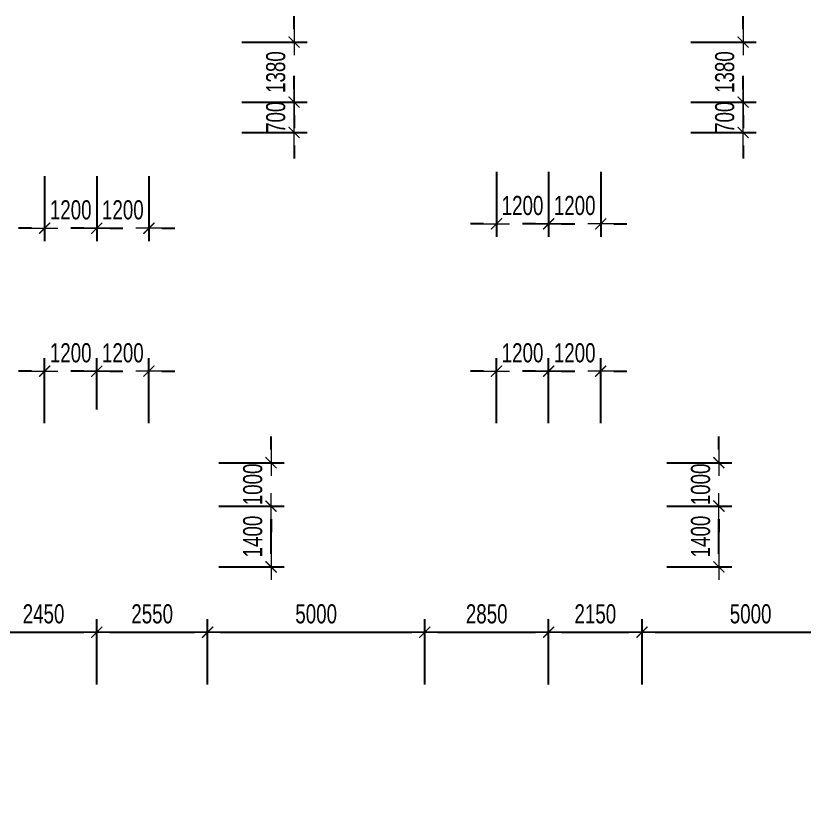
# Model space of a CAD drawing. Header units: millimetres. Extents: x -270655 to 676466, y -1281 to 105022.
# Drawn here: x 138492 to 156650, y 39500 to 57980 of the extents above; entities that cross this region are included whole.
import ezdxf

# ---------------------------------------------------------------- set-up
doc = ezdxf.new("R2010")
doc.units = ezdxf.units.MM
doc.layers.get('Defpoints').update_dxf_attribs({"color": 151, "lineweight": 9})
doc.layers.add('NDC_S_DIM', color=1, linetype='Continuous', lineweight=15)
doc.styles.add('NDC_DIM', font='', dxfattribs={"width": 0.75})
doc.styles.get('NDC_DIM').set_extended_font_data('Dotum')
doc.dimstyles.new('NDC_dim_200', dxfattribs={"dimscale": 200, "dimtxt": 2.2, "dimasz": 1.5, "dimexe": 1.5, "dimexo": 2.5, "dimgap": 1, "dimtad": 1, "dimdec": 0, "dimzin": 0, "dimdsep": 46, "dimtxsty": 'NDC_DIM', "dimblk": 'DIMMARK', "dimcen": 0.09, "dimdle": 1.2, "dimclrd": 1, "dimclre": 1, "dimclrt": 3, "dimadec": 0, "dimazin": 0, "dimtfac": 1, "dimtdec": 0, "dimtix": 1, "dimtofl": 0, "dimtmove": 0, "dimatfit": 3, "dimfxl": 6, "dimfxlon": 1, "dimtolj": 1, "dimtzin": 0, "dimarcsym": 0})

# ---------------------------------------------------------------- blocks, each defined once
blk = doc.blocks.new('DIMMARK')
at = {"layer": 'NDC_S_DIM', "color": 1}
blk.add_line((-1.5, 0), (1, 0), dxfattribs=at)
at = {"layer": 'NDC_S_DIM', "color": 2, "const_width": 0.1}
blk.add_lwpolyline([(-0.424, -0.424), (0.424, 0.424)], dxfattribs=at)
blk = doc.blocks.new('*D228')
at = {"layer": 'Defpoints', "color": 0, "transparency": 16777216}
for p in [(140350, 43798), (140350, 41500), (137900, 40400)]:
    blk.add_point(p, dxfattribs=at)
at = {"layer": 'NDC_S_DIM', "color": 1, "lineweight": -2, "transparency": 16777216}
for p, q in [((137900, 42598), (137900, 44098)), ((140350, 42598), (140350, 44098)), ((138200, 43798), (140050, 43798))]:
    blk.add_line(p, q, dxfattribs=at)
at = {"layer": 'NDC_S_DIM', "color": 1, "lineweight": -2, "transparency": 16777216, "xscale": 300, "yscale": 300, "zscale": 300, "rotation": 180}
blk.add_blockref('DIMMARK', (137900, 43798), dxfattribs=at)
at = {"layer": 'NDC_S_DIM', "color": 1, "lineweight": -2, "transparency": 16777216, "xscale": 300, "yscale": 300, "zscale": 300}
blk.add_blockref('DIMMARK', (140350, 43798), dxfattribs=at)
at = {"layer": 'NDC_S_DIM', "color": 3, "transparency": 16777216, "insert": (139125, 44218), "char_height": 440, "attachment_point": 5, "style": 'NDC_DIM'}
blk.add_mtext('\\A1;2450', dxfattribs=at)
blk = doc.blocks.new('*D213')
at = {"layer": 'Defpoints', "color": 0, "transparency": 16777216}
for p in [(142900, 43798), (140350, 41500), (142900, 39500)]:
    blk.add_point(p, dxfattribs=at)
at = {"layer": 'NDC_S_DIM', "color": 1, "lineweight": -2, "transparency": 16777216}
for p, q in [((140350, 42598), (140350, 44098)), ((142900, 42598), (142900, 44098)), ((140650, 43798), (142600, 43798))]:
    blk.add_line(p, q, dxfattribs=at)
at = {"layer": 'NDC_S_DIM', "color": 1, "lineweight": -2, "transparency": 16777216, "xscale": 300, "yscale": 300, "zscale": 300, "rotation": 180}
blk.add_blockref('DIMMARK', (140350, 43798), dxfattribs=at)
at = {"layer": 'NDC_S_DIM', "color": 1, "lineweight": -2, "transparency": 16777216, "xscale": 300, "yscale": 300, "zscale": 300}
blk.add_blockref('DIMMARK', (142900, 43798), dxfattribs=at)
at = {"layer": 'NDC_S_DIM', "color": 3, "transparency": 16777216, "insert": (141625, 44218), "char_height": 440, "attachment_point": 5, "style": 'NDC_DIM'}
blk.add_mtext('\\A1;2550', dxfattribs=at)
blk = doc.blocks.new('*D214')
at = {"layer": 'Defpoints', "color": 0, "transparency": 16777216}
for p in [(147900, 43798), (142900, 39500), (147900, 39500)]:
    blk.add_point(p, dxfattribs=at)
at = {"layer": 'NDC_S_DIM', "color": 1, "lineweight": -2, "transparency": 16777216}
for p, q in [((142900, 42598), (142900, 44098)), ((147900, 42598), (147900, 44098)), ((143200, 43798), (147600, 43798))]:
    blk.add_line(p, q, dxfattribs=at)
at = {"layer": 'NDC_S_DIM', "color": 1, "lineweight": -2, "transparency": 16777216, "xscale": 300, "yscale": 300, "zscale": 300, "rotation": 180}
blk.add_blockref('DIMMARK', (142900, 43798), dxfattribs=at)
at = {"layer": 'NDC_S_DIM', "color": 1, "lineweight": -2, "transparency": 16777216, "xscale": 300, "yscale": 300, "zscale": 300}
blk.add_blockref('DIMMARK', (147900, 43798), dxfattribs=at)
at = {"layer": 'NDC_S_DIM', "color": 3, "transparency": 16777216, "insert": (145400, 44218), "char_height": 440, "attachment_point": 5, "style": 'NDC_DIM'}
blk.add_mtext('\\A1;5000', dxfattribs=at)
blk = doc.blocks.new('*D215')
at = {"layer": 'Defpoints', "color": 0, "transparency": 16777216}
for p in [(150750, 43798), (150750, 39922), (147900, 39500)]:
    blk.add_point(p, dxfattribs=at)
at = {"layer": 'NDC_S_DIM', "color": 1, "lineweight": -2, "transparency": 16777216}
for p, q in [((147900, 42598), (147900, 44098)), ((150750, 42598), (150750, 44098)), ((148200, 43798), (150450, 43798))]:
    blk.add_line(p, q, dxfattribs=at)
at = {"layer": 'NDC_S_DIM', "color": 1, "lineweight": -2, "transparency": 16777216, "xscale": 300, "yscale": 300, "zscale": 300, "rotation": 180}
blk.add_blockref('DIMMARK', (147900, 43798), dxfattribs=at)
at = {"layer": 'NDC_S_DIM', "color": 1, "lineweight": -2, "transparency": 16777216, "xscale": 300, "yscale": 300, "zscale": 300}
blk.add_blockref('DIMMARK', (150750, 43798), dxfattribs=at)
at = {"layer": 'NDC_S_DIM', "color": 3, "transparency": 16777216, "insert": (149325, 44218), "char_height": 440, "attachment_point": 5, "style": 'NDC_DIM'}
blk.add_mtext('\\A1;2850', dxfattribs=at)
blk = doc.blocks.new('*D216')
at = {"layer": 'Defpoints', "color": 0, "transparency": 16777216}
for p in [(152900, 43798), (150750, 39922), (152900, 39500)]:
    blk.add_point(p, dxfattribs=at)
at = {"layer": 'NDC_S_DIM', "color": 1, "lineweight": -2, "transparency": 16777216}
for p, q in [((150750, 42598), (150750, 44098)), ((152900, 42598), (152900, 44098)), ((151050, 43798), (152600, 43798))]:
    blk.add_line(p, q, dxfattribs=at)
at = {"layer": 'NDC_S_DIM', "color": 1, "lineweight": -2, "transparency": 16777216, "xscale": 300, "yscale": 300, "zscale": 300, "rotation": 180}
blk.add_blockref('DIMMARK', (150750, 43798), dxfattribs=at)
at = {"layer": 'NDC_S_DIM', "color": 1, "lineweight": -2, "transparency": 16777216, "xscale": 300, "yscale": 300, "zscale": 300}
blk.add_blockref('DIMMARK', (152900, 43798), dxfattribs=at)
at = {"layer": 'NDC_S_DIM', "color": 3, "transparency": 16777216, "insert": (151825, 44218), "char_height": 440, "attachment_point": 5, "style": 'NDC_DIM'}
blk.add_mtext('\\A1;2150', dxfattribs=at)
blk = doc.blocks.new('*D217')
at = {"layer": 'Defpoints', "color": 0, "transparency": 16777216}
for p in [(157900, 43798), (152900, 39500), (157900, 39500)]:
    blk.add_point(p, dxfattribs=at)
at = {"layer": 'NDC_S_DIM', "color": 1, "lineweight": -2, "transparency": 16777216}
for p, q in [((152900, 42598), (152900, 44098)), ((157900, 42598), (157900, 44098)), ((153200, 43798), (157600, 43798))]:
    blk.add_line(p, q, dxfattribs=at)
at = {"layer": 'NDC_S_DIM', "color": 1, "lineweight": -2, "transparency": 16777216, "xscale": 300, "yscale": 300, "zscale": 300, "rotation": 180}
blk.add_blockref('DIMMARK', (152900, 43798), dxfattribs=at)
at = {"layer": 'NDC_S_DIM', "color": 1, "lineweight": -2, "transparency": 16777216, "xscale": 300, "yscale": 300, "zscale": 300}
blk.add_blockref('DIMMARK', (157900, 43798), dxfattribs=at)
at = {"layer": 'NDC_S_DIM', "color": 3, "transparency": 16777216, "insert": (155400, 44218), "char_height": 440, "attachment_point": 5, "style": 'NDC_DIM'}
blk.add_mtext('\\A1;5000', dxfattribs=at)
blk = doc.blocks.new('*D592')
at = {"layer": 'Defpoints', "color": 0, "transparency": 16777216}
for p in [(139150, 54989), (140350, 54989), (140350, 53096)]:
    blk.add_point(p, dxfattribs=at)
at = {"layer": 'NDC_S_DIM', "color": 1, "lineweight": -2, "transparency": 16777216}
for p, q in [((139150, 54296), (139150, 52796)), ((140350, 54296), (140350, 52796)), ((138850, 53096), (138550, 53096)), ((140650, 53096), (140950, 53096))]:
    blk.add_line(p, q, dxfattribs=at)
at = {"layer": 'NDC_S_DIM', "color": 1, "lineweight": -2, "transparency": 16777216, "xscale": 300, "yscale": 300, "zscale": 300}
blk.add_blockref('DIMMARK', (139150, 53096), dxfattribs=at)
at = {"layer": 'NDC_S_DIM', "color": 1, "lineweight": -2, "transparency": 16777216, "xscale": 300, "yscale": 300, "zscale": 300, "rotation": 180}
blk.add_blockref('DIMMARK', (140350, 53096), dxfattribs=at)
at = {"layer": 'NDC_S_DIM', "color": 3, "transparency": 16777216, "insert": (139750, 53517), "char_height": 440, "attachment_point": 5, "style": 'NDC_DIM'}
blk.add_mtext('\\A1;1200', dxfattribs=at)
blk = doc.blocks.new('*D593')
at = {"layer": 'Defpoints', "color": 0, "transparency": 16777216}
for p in [(140350, 54989), (141550, 54989), (141550, 53096)]:
    blk.add_point(p, dxfattribs=at)
at = {"layer": 'NDC_S_DIM', "color": 1, "lineweight": -2, "transparency": 16777216}
for p, q in [((140350, 54296), (140350, 52796)), ((141550, 54296), (141550, 52796)), ((140050, 53096), (139750, 53096)), ((141850, 53096), (142150, 53096))]:
    blk.add_line(p, q, dxfattribs=at)
at = {"layer": 'NDC_S_DIM', "color": 1, "lineweight": -2, "transparency": 16777216, "xscale": 300, "yscale": 300, "zscale": 300}
blk.add_blockref('DIMMARK', (140350, 53096), dxfattribs=at)
at = {"layer": 'NDC_S_DIM', "color": 1, "lineweight": -2, "transparency": 16777216, "xscale": 300, "yscale": 300, "zscale": 300, "rotation": 180}
blk.add_blockref('DIMMARK', (141550, 53096), dxfattribs=at)
at = {"layer": 'NDC_S_DIM', "color": 3, "transparency": 16777216, "insert": (140950, 53517), "char_height": 440, "attachment_point": 5, "style": 'NDC_DIM'}
blk.add_mtext('\\A1;1200', dxfattribs=at)
blk = doc.blocks.new('*D660')
at = {"layer": 'Defpoints', "color": 0, "transparency": 16777216}
for p in [(140936, 46700), (144361, 46700), (141550, 45300)]:
    blk.add_point(p, dxfattribs=at)
at = {"layer": 'NDC_S_DIM', "color": 1, "lineweight": -2, "transparency": 16777216}
for p, q in [((143161, 46700), (144661, 46700)), ((144361, 45600), (144361, 46400)), ((143161, 45300), (144661, 45300))]:
    blk.add_line(p, q, dxfattribs=at)
at = {"layer": 'NDC_S_DIM', "color": 1, "lineweight": -2, "transparency": 16777216, "xscale": 300, "yscale": 300, "zscale": 300}
for p, rotation in [((144361, 46700), 90), ((144361, 45300), 270)]:
    blk.add_blockref('DIMMARK', p, dxfattribs=dict(at, rotation=rotation))
at = {"layer": 'NDC_S_DIM', "color": 3, "transparency": 16777216, "insert": (143941, 46000), "char_height": 440, "attachment_point": 5, "rotation": 90, "style": 'NDC_DIM'}
blk.add_mtext('\\A1;1400', dxfattribs=at)
blk = doc.blocks.new('*D661')
at = {"layer": 'Defpoints', "color": 0, "transparency": 16777216}
for p in [(141550, 47700), (144361, 47700), (140936, 46700)]:
    blk.add_point(p, dxfattribs=at)
at = {"layer": 'NDC_S_DIM', "color": 1, "lineweight": -2, "transparency": 16777216}
for p, q in [((144361, 48000), (144361, 48300)), ((143161, 47700), (144661, 47700)), ((143161, 46700), (144661, 46700)), ((144361, 46400), (144361, 46100))]:
    blk.add_line(p, q, dxfattribs=at)
at = {"layer": 'NDC_S_DIM', "color": 1, "lineweight": -2, "transparency": 16777216, "xscale": 300, "yscale": 300, "zscale": 300}
for p, rotation in [((144361, 47700), 270), ((144361, 46700), 90)]:
    blk.add_blockref('DIMMARK', p, dxfattribs=dict(at, rotation=rotation))
at = {"layer": 'NDC_S_DIM', "color": 3, "transparency": 16777216, "insert": (143941, 47200), "char_height": 440, "attachment_point": 5, "rotation": 90, "style": 'NDC_DIM'}
blk.add_mtext('\\A1;1000', dxfattribs=at)
blk = doc.blocks.new('*D662')
at = {"layer": 'Defpoints', "color": 0, "transparency": 16777216}
for p in [(140350, 49806), (140350, 48422), (139150, 45800)]:
    blk.add_point(p, dxfattribs=at)
at = {"layer": 'NDC_S_DIM', "color": 1, "lineweight": -2, "transparency": 16777216}
for p, q in [((139150, 48606), (139150, 50106)), ((140350, 48922), (140350, 50106)), ((138850, 49806), (138550, 49806)), ((140650, 49806), (140950, 49806))]:
    blk.add_line(p, q, dxfattribs=at)
at = {"layer": 'NDC_S_DIM', "color": 1, "lineweight": -2, "transparency": 16777216, "xscale": 300, "yscale": 300, "zscale": 300}
blk.add_blockref('DIMMARK', (139150, 49806), dxfattribs=at)
at = {"layer": 'NDC_S_DIM', "color": 1, "lineweight": -2, "transparency": 16777216, "xscale": 300, "yscale": 300, "zscale": 300, "rotation": 180}
blk.add_blockref('DIMMARK', (140350, 49806), dxfattribs=at)
at = {"layer": 'NDC_S_DIM', "color": 3, "transparency": 16777216, "insert": (139750, 50226), "char_height": 440, "attachment_point": 5, "style": 'NDC_DIM'}
blk.add_mtext('\\A1;1200', dxfattribs=at)
blk = doc.blocks.new('*D663')
at = {"layer": 'Defpoints', "color": 0, "transparency": 16777216}
for p in [(141550, 49806), (140350, 48422), (141550, 45800)]:
    blk.add_point(p, dxfattribs=at)
at = {"layer": 'NDC_S_DIM', "color": 1, "lineweight": -2, "transparency": 16777216}
for p, q in [((140350, 48922), (140350, 50106)), ((141550, 48606), (141550, 50106)), ((140050, 49806), (139750, 49806)), ((141850, 49806), (142150, 49806))]:
    blk.add_line(p, q, dxfattribs=at)
at = {"layer": 'NDC_S_DIM', "color": 1, "lineweight": -2, "transparency": 16777216, "xscale": 300, "yscale": 300, "zscale": 300}
blk.add_blockref('DIMMARK', (140350, 49806), dxfattribs=at)
at = {"layer": 'NDC_S_DIM', "color": 1, "lineweight": -2, "transparency": 16777216, "xscale": 300, "yscale": 300, "zscale": 300, "rotation": 180}
blk.add_blockref('DIMMARK', (141550, 49806), dxfattribs=at)
at = {"layer": 'NDC_S_DIM', "color": 3, "transparency": 16777216, "insert": (140950, 50226), "char_height": 440, "attachment_point": 5, "style": 'NDC_DIM'}
blk.add_mtext('\\A1;1200', dxfattribs=at)
blk = doc.blocks.new('*D664')
at = {"layer": 'Defpoints', "color": 0, "transparency": 16777216}
for p in [(150750, 49806), (149550, 45800), (150750, 45800)]:
    blk.add_point(p, dxfattribs=at)
at = {"layer": 'NDC_S_DIM', "color": 1, "lineweight": -2, "transparency": 16777216}
for p, q in [((149550, 48606), (149550, 50106)), ((150750, 48606), (150750, 50106)), ((149250, 49806), (148950, 49806)), ((151050, 49806), (151350, 49806))]:
    blk.add_line(p, q, dxfattribs=at)
at = {"layer": 'NDC_S_DIM', "color": 1, "lineweight": -2, "transparency": 16777216, "xscale": 300, "yscale": 300, "zscale": 300}
blk.add_blockref('DIMMARK', (149550, 49806), dxfattribs=at)
at = {"layer": 'NDC_S_DIM', "color": 1, "lineweight": -2, "transparency": 16777216, "xscale": 300, "yscale": 300, "zscale": 300, "rotation": 180}
blk.add_blockref('DIMMARK', (150750, 49806), dxfattribs=at)
at = {"layer": 'NDC_S_DIM', "color": 3, "transparency": 16777216, "insert": (150150, 50226), "char_height": 440, "attachment_point": 5, "style": 'NDC_DIM'}
blk.add_mtext('\\A1;1200', dxfattribs=at)
blk = doc.blocks.new('*D665')
at = {"layer": 'Defpoints', "color": 0, "transparency": 16777216}
for p in [(151950, 49806), (150750, 45800), (151950, 45800)]:
    blk.add_point(p, dxfattribs=at)
at = {"layer": 'NDC_S_DIM', "color": 1, "lineweight": -2, "transparency": 16777216}
for p, q in [((150750, 48606), (150750, 50106)), ((151950, 48606), (151950, 50106)), ((150450, 49806), (150150, 49806)), ((152250, 49806), (152550, 49806))]:
    blk.add_line(p, q, dxfattribs=at)
at = {"layer": 'NDC_S_DIM', "color": 1, "lineweight": -2, "transparency": 16777216, "xscale": 300, "yscale": 300, "zscale": 300}
blk.add_blockref('DIMMARK', (150750, 49806), dxfattribs=at)
at = {"layer": 'NDC_S_DIM', "color": 1, "lineweight": -2, "transparency": 16777216, "xscale": 300, "yscale": 300, "zscale": 300, "rotation": 180}
blk.add_blockref('DIMMARK', (151950, 49806), dxfattribs=at)
at = {"layer": 'NDC_S_DIM', "color": 3, "transparency": 16777216, "insert": (151350, 50226), "char_height": 440, "attachment_point": 5, "style": 'NDC_DIM'}
blk.add_mtext('\\A1;1200', dxfattribs=at)
blk = doc.blocks.new('*D672')
at = {"layer": 'Defpoints', "color": 0, "transparency": 16777216}
for p in [(151800, 56000), (155226, 56000), (151800, 55300)]:
    blk.add_point(p, dxfattribs=at)
at = {"layer": 'NDC_S_DIM', "color": 1, "lineweight": -2, "transparency": 16777216}
for p, q in [((155226, 56300), (155226, 56600)), ((154026, 56000), (155526, 56000)), ((154026, 55300), (155526, 55300)), ((155226, 55000), (155226, 54700))]:
    blk.add_line(p, q, dxfattribs=at)
at = {"layer": 'NDC_S_DIM', "color": 1, "lineweight": -2, "transparency": 16777216, "xscale": 300, "yscale": 300, "zscale": 300}
for p, rotation in [((155226, 56000), 270), ((155226, 55300), 90)]:
    blk.add_blockref('DIMMARK', p, dxfattribs=dict(at, rotation=rotation))
at = {"layer": 'NDC_S_DIM', "color": 3, "transparency": 16777216, "insert": (154805, 55650), "char_height": 440, "attachment_point": 5, "rotation": 90, "style": 'NDC_DIM'}
blk.add_mtext('\\A1;700', dxfattribs=at)
blk = doc.blocks.new('*D673')
at = {"layer": 'Defpoints', "color": 0, "transparency": 16777216}
for p in [(151000, 57380), (155226, 57380), (151800, 56000)]:
    blk.add_point(p, dxfattribs=at)
at = {"layer": 'NDC_S_DIM', "color": 1, "lineweight": -2, "transparency": 16777216}
for p, q in [((155226, 57680), (155226, 57980)), ((154026, 57380), (155526, 57380)), ((154026, 56000), (155526, 56000)), ((155226, 55700), (155226, 55400))]:
    blk.add_line(p, q, dxfattribs=at)
at = {"layer": 'NDC_S_DIM', "color": 1, "lineweight": -2, "transparency": 16777216, "xscale": 300, "yscale": 300, "zscale": 300}
for p, rotation in [((155226, 57380), 270), ((155226, 56000), 90)]:
    blk.add_blockref('DIMMARK', p, dxfattribs=dict(at, rotation=rotation))
at = {"layer": 'NDC_S_DIM', "color": 3, "transparency": 16777216, "insert": (154805, 56690), "char_height": 440, "attachment_point": 5, "rotation": 90, "style": 'NDC_DIM'}
blk.add_mtext('\\A1;1380', dxfattribs=at)
blk = doc.blocks.new('*D674')
at = {"layer": 'Defpoints', "color": 0, "transparency": 16777216}
for p in [(149550, 55300), (150750, 55300), (150750, 53197)]:
    blk.add_point(p, dxfattribs=at)
at = {"layer": 'NDC_S_DIM', "color": 1, "lineweight": -2, "transparency": 16777216}
for p, q in [((149550, 54397), (149550, 52897)), ((150750, 54397), (150750, 52897)), ((149250, 53197), (148950, 53197)), ((151050, 53197), (151350, 53197))]:
    blk.add_line(p, q, dxfattribs=at)
at = {"layer": 'NDC_S_DIM', "color": 1, "lineweight": -2, "transparency": 16777216, "xscale": 300, "yscale": 300, "zscale": 300}
blk.add_blockref('DIMMARK', (149550, 53197), dxfattribs=at)
at = {"layer": 'NDC_S_DIM', "color": 1, "lineweight": -2, "transparency": 16777216, "xscale": 300, "yscale": 300, "zscale": 300, "rotation": 180}
blk.add_blockref('DIMMARK', (150750, 53197), dxfattribs=at)
at = {"layer": 'NDC_S_DIM', "color": 3, "transparency": 16777216, "insert": (150150, 53617), "char_height": 440, "attachment_point": 5, "style": 'NDC_DIM'}
blk.add_mtext('\\A1;1200', dxfattribs=at)
blk = doc.blocks.new('*D675')
at = {"layer": 'Defpoints', "color": 0, "transparency": 16777216}
for p in [(150750, 55300), (151950, 55300), (151950, 53197)]:
    blk.add_point(p, dxfattribs=at)
at = {"layer": 'NDC_S_DIM', "color": 1, "lineweight": -2, "transparency": 16777216}
for p, q in [((150750, 54397), (150750, 52897)), ((151950, 54397), (151950, 52897)), ((150450, 53197), (150150, 53197)), ((152250, 53197), (152550, 53197))]:
    blk.add_line(p, q, dxfattribs=at)
at = {"layer": 'NDC_S_DIM', "color": 1, "lineweight": -2, "transparency": 16777216, "xscale": 300, "yscale": 300, "zscale": 300}
blk.add_blockref('DIMMARK', (150750, 53197), dxfattribs=at)
at = {"layer": 'NDC_S_DIM', "color": 1, "lineweight": -2, "transparency": 16777216, "xscale": 300, "yscale": 300, "zscale": 300, "rotation": 180}
blk.add_blockref('DIMMARK', (151950, 53197), dxfattribs=at)
at = {"layer": 'NDC_S_DIM', "color": 3, "transparency": 16777216, "insert": (151350, 53617), "char_height": 440, "attachment_point": 5, "style": 'NDC_DIM'}
blk.add_mtext('\\A1;1200', dxfattribs=at)
blk = doc.blocks.new('*D741')
at = {"layer": 'Defpoints', "color": 0, "transparency": 16777216}
for p in [(141432, 56000), (144892, 56000), (141550, 55300)]:
    blk.add_point(p, dxfattribs=at)
at = {"layer": 'NDC_S_DIM', "color": 1, "lineweight": -2, "transparency": 16777216}
for p, q in [((144892, 56300), (144892, 56600)), ((143692, 56000), (145192, 56000)), ((143692, 55300), (145192, 55300)), ((144892, 55000), (144892, 54700))]:
    blk.add_line(p, q, dxfattribs=at)
at = {"layer": 'NDC_S_DIM', "color": 1, "lineweight": -2, "transparency": 16777216, "xscale": 300, "yscale": 300, "zscale": 300}
for p, rotation in [((144892, 56000), 270), ((144892, 55300), 90)]:
    blk.add_blockref('DIMMARK', p, dxfattribs=dict(at, rotation=rotation))
at = {"layer": 'NDC_S_DIM', "color": 3, "transparency": 16777216, "insert": (144471, 55650), "char_height": 440, "attachment_point": 5, "rotation": 90, "style": 'NDC_DIM'}
blk.add_mtext('\\A1;700', dxfattribs=at)
blk = doc.blocks.new('*D742')
at = {"layer": 'Defpoints', "color": 0, "transparency": 16777216}
for p in [(140750, 57380), (144892, 57380), (141432, 56000)]:
    blk.add_point(p, dxfattribs=at)
at = {"layer": 'NDC_S_DIM', "color": 1, "lineweight": -2, "transparency": 16777216}
for p, q in [((144892, 57680), (144892, 57980)), ((143692, 57380), (145192, 57380)), ((143692, 56000), (145192, 56000)), ((144892, 55700), (144892, 55400))]:
    blk.add_line(p, q, dxfattribs=at)
at = {"layer": 'NDC_S_DIM', "color": 1, "lineweight": -2, "transparency": 16777216, "xscale": 300, "yscale": 300, "zscale": 300}
for p, rotation in [((144892, 57380), 270), ((144892, 56000), 90)]:
    blk.add_blockref('DIMMARK', p, dxfattribs=dict(at, rotation=rotation))
at = {"layer": 'NDC_S_DIM', "color": 3, "transparency": 16777216, "insert": (144471, 56690), "char_height": 440, "attachment_point": 5, "rotation": 90, "style": 'NDC_DIM'}
blk.add_mtext('\\A1;1380', dxfattribs=at)
blk = doc.blocks.new('*D802')
at = {"layer": 'Defpoints', "color": 0, "transparency": 16777216}
for p in [(151244, 46700), (154670, 46700), (151858, 45300)]:
    blk.add_point(p, dxfattribs=at)
at = {"layer": 'NDC_S_DIM', "color": 1, "lineweight": -2, "transparency": 16777216}
for p, q in [((153470, 46700), (154970, 46700)), ((154670, 45600), (154670, 46400)), ((153470, 45300), (154970, 45300))]:
    blk.add_line(p, q, dxfattribs=at)
at = {"layer": 'NDC_S_DIM', "color": 1, "lineweight": -2, "transparency": 16777216, "xscale": 300, "yscale": 300, "zscale": 300}
for p, rotation in [((154670, 46700), 90), ((154670, 45300), 270)]:
    blk.add_blockref('DIMMARK', p, dxfattribs=dict(at, rotation=rotation))
at = {"layer": 'NDC_S_DIM', "color": 3, "transparency": 16777216, "insert": (154249, 46000), "char_height": 440, "attachment_point": 5, "rotation": 90, "style": 'NDC_DIM'}
blk.add_mtext('\\A1;1400', dxfattribs=at)
blk = doc.blocks.new('*D803')
at = {"layer": 'Defpoints', "color": 0, "transparency": 16777216}
for p in [(151858, 47700), (154670, 47700), (151244, 46700)]:
    blk.add_point(p, dxfattribs=at)
at = {"layer": 'NDC_S_DIM', "color": 1, "lineweight": -2, "transparency": 16777216}
for p, q in [((154670, 48000), (154670, 48300)), ((153470, 47700), (154970, 47700)), ((153470, 46700), (154970, 46700)), ((154670, 46400), (154670, 46100))]:
    blk.add_line(p, q, dxfattribs=at)
at = {"layer": 'NDC_S_DIM', "color": 1, "lineweight": -2, "transparency": 16777216, "xscale": 300, "yscale": 300, "zscale": 300}
for p, rotation in [((154670, 47700), 270), ((154670, 46700), 90)]:
    blk.add_blockref('DIMMARK', p, dxfattribs=dict(at, rotation=rotation))
at = {"layer": 'NDC_S_DIM', "color": 3, "transparency": 16777216, "insert": (154249, 47200), "char_height": 440, "attachment_point": 5, "rotation": 90, "style": 'NDC_DIM'}
blk.add_mtext('\\A1;1000', dxfattribs=at)

msp = doc.modelspace()

# ---------------------------------------------------------------- dimensions: what is measured, and where the dimension line sits
at = {"layer": 'NDC_S_DIM'}
for base, p1, p2, picture, middle in [((144891.5, 57379.6), (141431.6, 56000), (140750, 57379.6), '*D742', (144471.2, 56689.8)), ((155225.6, 57379.6), (151800, 56000), (151000, 57379.6), '*D673', (154805.3, 56689.8)), ((144361.5, 47700), (140935.8, 46700), (141550, 47700), '*D661', (143941.2, 47200)), ((154669.7, 47700), (151244, 46700), (151858.2, 47700), '*D803', (154249.4, 47200))]:
    dim = msp.add_linear_dim(base=base, p1=p1, p2=p2, angle=90, dimstyle='NDC_dim_200', override={"dimtmove": 1}, dxfattribs=at)
    dim.commit()
    dim.dimension.update_dxf_attribs({"geometry": picture, "text_midpoint": middle})
for base, p1, p2, picture, middle in [((144891.5, 56000), (141550, 55300.2), (141431.6, 56000), '*D741', (144471.2, 55650.1)), ((155225.6, 56000), (151800, 55300.2), (151800, 56000), '*D672', (154805.3, 55650.1)), ((144361.5, 46700), (141550, 45300), (140935.8, 46700), '*D660', (143941.2, 46000)), ((154669.7, 46700), (151858.2, 45300), (151244, 46700), '*D802', (154249.4, 46000))]:
    dim = msp.add_linear_dim(base=base, p1=p1, p2=p2, angle=90, dimstyle='NDC_dim_200', dxfattribs=at)
    dim.commit()
    dim.dimension.update_dxf_attribs({"geometry": picture, "text_midpoint": middle})
for base, p1, p2, picture, middle in [((150750, 53196.7), (149550, 55300.2), (150750, 55300.2), '*D674', (150150, 53616.9)), ((151950, 53196.7), (150750, 55300.2), (151950, 55300.2), '*D675', (151350, 53616.9)), ((140350, 53096.2), (139150, 54989), (140350, 54989), '*D592', (139750, 53516.5)), ((141550, 53096.2), (140350, 54989), (141550, 54989), '*D593', (140950, 53516.5)), ((140350, 49805.6), (139150, 45800.2), (140350, 48422.1), '*D662', (139750, 50225.9)), ((141550, 49805.6), (140350, 48422.1), (141550, 45800.2), '*D663', (140950, 50225.9)), ((150750, 49805.6), (149550, 45800.2), (150750, 45800.2), '*D664', (150150, 50225.9)), ((151950, 49805.6), (150750, 45800.2), (151950, 45800.2), '*D665', (151350, 50225.9))]:
    dim = msp.add_linear_dim(base=base, p1=p1, p2=p2, dimstyle='NDC_dim_200', dxfattribs=at)
    dim.commit()
    dim.dimension.update_dxf_attribs({"geometry": picture, "text_midpoint": middle})
for base, p1, p2, picture, middle in [((140350, 43798.1), (137900.2, 40399.8), (140350, 41499.6), '*D228', (139125.1, 44218.4)), ((142900.2, 43798.1), (140350, 41499.6), (142900.2, 39499.8), '*D213', (141625.1, 44218.4)), ((147900.2, 43798.1), (142900.2, 39499.8), (147900.2, 39499.8), '*D214', (145400.2, 44218.4)), ((150750, 43798.1), (147900.2, 39499.8), (150750, 39921.6), '*D215', (149325.1, 44218.4)), ((152900.2, 43798.1), (150750, 39921.6), (152900.2, 39499.8), '*D216', (151825.1, 44218.4)), ((157900.2, 43798.1), (152900.2, 39499.8), (157900.2, 39499.8), '*D217', (155400.2, 44218.4))]:
    dim = msp.add_linear_dim(base=base, p1=p1, p2=p2, dimstyle='NDC_dim_200', override={"dimtmove": 1}, dxfattribs=at)
    dim.commit()
    dim.dimension.update_dxf_attribs({"geometry": picture, "text_midpoint": middle})

doc.saveas('drawing.dxf')
